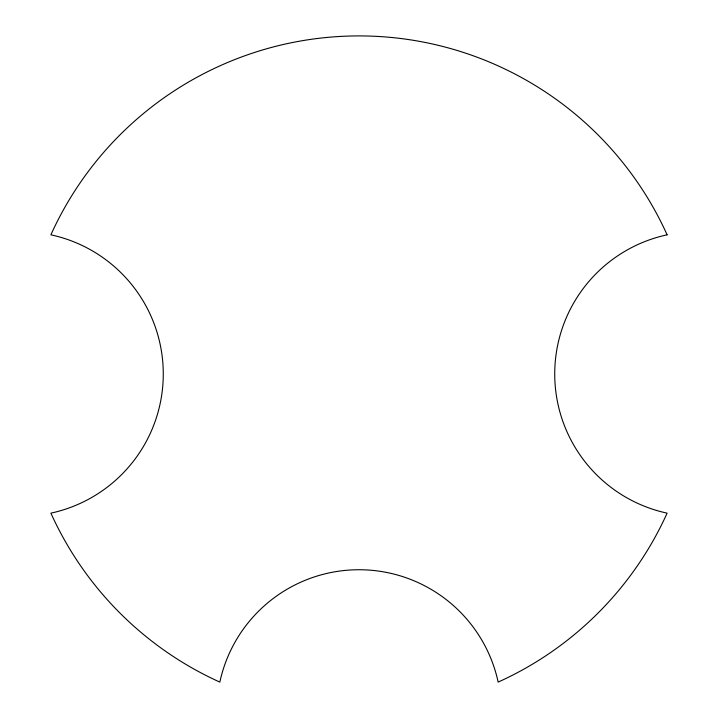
<?xml version="1.0" encoding="UTF-8"?>
<svg xmlns="http://www.w3.org/2000/svg" width="718" height="718" viewBox="0 0 718 718"><rect width="100%" height="100%" fill="white"/><g stroke="black" fill="none" stroke-linecap="round" stroke-linejoin="round"><path stroke-width="1.08" d="M667.112 234.822A142.352 142.352 0 0 0 667.112 513.146A338.088 338.088 0 0 1 498.157 682.1A142.352 142.352 0 0 0 219.843 682.1A338.088 338.088 0 0 1 50.888 513.146A142.352 142.352 0 0 0 50.888 234.822A338.088 338.088 0 0 1 667.112 234.822"/></g></svg>
